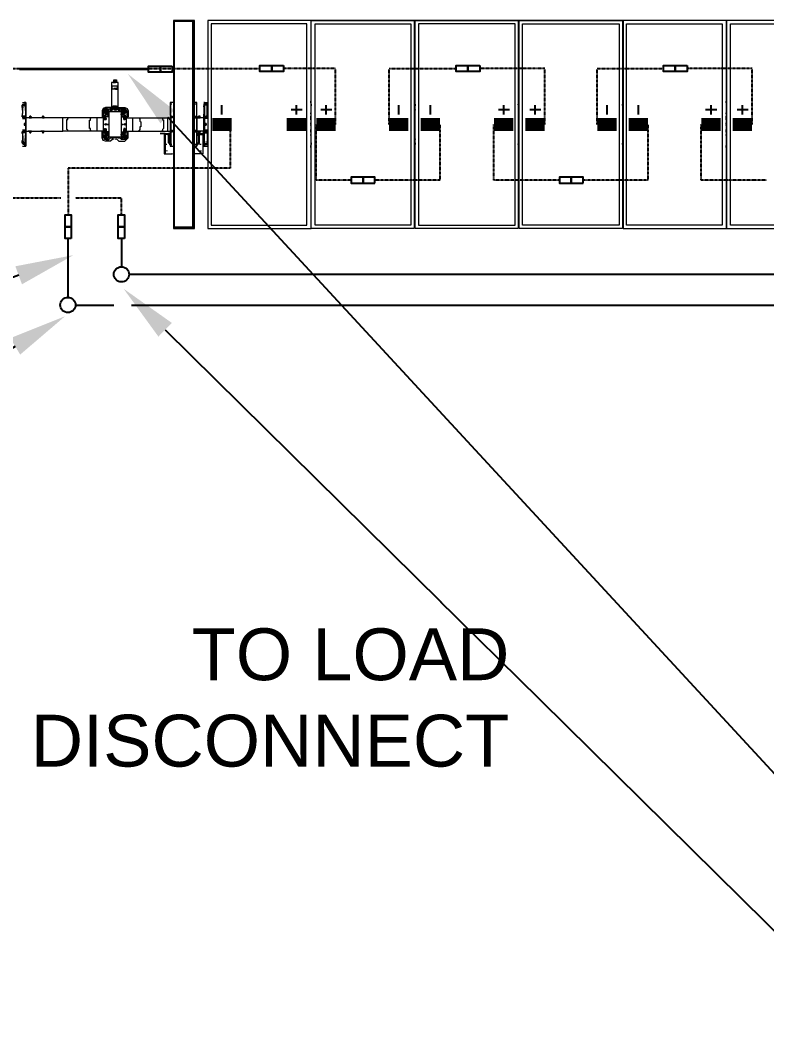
# Model space of a CAD drawing. Header units: feet. Extents: x -12372 to 90117, y -14865 to 4121.
# Drawn here: x 5050.8 to 5338.8, y 2237.3 to 2629.9 of the extents above; entities that cross this region are included whole.
import ezdxf
from ezdxf import colors
from ezdxf.entities.mleader import LeaderData, LeaderLine
from ezdxf.lldxf.tags import DXFTag
from ezdxf.math import Vec2, Vec3

# ---------------------------------------------------------------- set-up
doc = ezdxf.new("R2010")
doc.units = ezdxf.units.FT
doc.header["$MEASUREMENT"] = 0
doc.linetypes.add('HIDDEN', pattern=[0.375, 0.25, -0.125])
for name, color, linetype in [('E-DC HARNESS-NEG', 170, 'DC HARNESS CABLE'), ('E-DC HARNESS-POS', 10, 'DC HARNESS CABLE'), ('E-HARN-COMP', 8, 'Continuous'), ('E-TRNK-CABL-NEG', 6, 'HIDDEN'), ('E-TRUNK-CABLE-POS', 6, 'HIDDEN'), ('G-ANNO-TEXT', 1, 'Continuous'), ('Polarity-Text', 7, 'Continuous')]:
    doc.layers.add(name, color=color, linetype=linetype)
doc.styles.add('NEI-A', font='arial.ttf')
doc.styles.get("Standard").update_dxf_attribs({"font": 'arial.ttf'})
tags = doc.linetypes.add('DC HARNESS CABLE', pattern='A,0.5,-0.2,["DH",Standard,S=0.1,R=0,X=-0.1,Y=-0.05],-0.2', length=0.9).pattern_tags.tags
tags[6] = DXFTag(74, 10)

# ---------------------------------------------------------------- blocks, each defined once
blk = doc.blocks.new('A$Ccdbb2b2c')
at = {"lineweight": 5}
for points in [[(8.128, 0.4133), (9.5696, 0.4133)], [(9.5979, 0.4116), (9.6363, 0.4116), (9.6363, 0.0017), (9.6363, 0.4116), (9.5996, 0.4116)], [(9.7513, 0.24), (9.7513, 0.2383), (9.7513, 0.24), (9.7479, 0.24), (9.7479, 0.2383), (9.7479, 0.29), (9.7613, 0.29), (9.7613, 0.2383), (9.7596, 0.2383), (9.7596, 0.24), (9.7579, 0.24), (9.7579, 0.2383), (9.7513, 0.2383), (9.7513, 0.2367), (9.7529, 0.2367), (9.7529, 0.235), (9.7513, 0.235)], [(9.7563, 0.29), (9.7546, 0.29), (9.7563, 0.29), (9.7563, 0.2917), (9.7563, 0.2933), (9.7563, 0.295), (9.7513, 0.295), (9.7513, 0.2933), (9.7513, 0.29)], [(9.7563, 0.2933), (9.7513, 0.2933)], [(9.7513, 0.2917), (9.7529, 0.2917), (9.7529, 0.29), (9.7546, 0.29), (9.7529, 0.29)], [(9.7529, 0.2917), (9.7546, 0.2917)], [(9.7546, 0.2917), (9.7546, 0.29), (9.7546, 0.2917)], [(9.7579, 0.29), (9.7563, 0.29), (9.7579, 0.29), (9.7563, 0.29), (9.7563, 0.2917), (9.7579, 0.2917)], [(9.7529, 0.2783), (9.7513, 0.2783), (9.7529, 0.2783), (9.7513, 0.2783), (9.7513, 0.2767), (9.7529, 0.2767), (9.7529, 0.2783), (9.7513, 0.2783), (9.7529, 0.2767), (9.7513, 0.2767), (9.7529, 0.2767), (9.7513, 0.2767), (9.7496, 0.2767), (9.7513, 0.2767), (9.7529, 0.2767), (9.7513, 0.2767), (9.7529, 0.2767), (9.7546, 0.2767), (9.7546, 0.2783), (9.7546, 0.2767), (9.7546, 0.2783), (9.7529, 0.2783), (9.7546, 0.2783), (9.7563, 0.2783), (9.7546, 0.2783), (9.7529, 0.2783), (9.7546, 0.2783)], [(9.7513, 0.2783), (9.7513, 0.2767), (9.7513, 0.2783), (9.7496, 0.2783), (9.7513, 0.2783), (9.7496, 0.2767)], [(9.7563, 0.2783), (9.7546, 0.2783), (9.7529, 0.2783), (9.7513, 0.2783), (9.7529, 0.2783), (9.7529, 0.2767), (9.7513, 0.2767), (9.7529, 0.2767)], [(9.7513, 0.2783), (9.7513, 0.2767), (9.7513, 0.2783)], [(8.5397, 0.2517), (8.5413, 0.2517)], [(8.5397, 0.25), (8.5413, 0.25)], [(8.5397, 0.235), (8.5397, 0.2467), (8.5397, 0.2433)], [(8.7446, 0.2517), (8.7463, 0.2517)], [(8.7446, 0.25), (8.7463, 0.25)], [(8.7446, 0.235), (8.7463, 0.2467), (8.7463, 0.2433)], [(8.9513, 0.2517), (8.953, 0.2517)], [(8.9513, 0.25), (8.953, 0.25)], [(8.9513, 0.235), (8.953, 0.2467), (8.953, 0.2433)], [(9.158, 0.2517), (9.1596, 0.2517)], [(9.158, 0.25), (9.1596, 0.25)], [(9.158, 0.2467), (9.158, 0.2433)], [(9.1596, 0.2467), (9.158, 0.235)], [(9.3646, 0.2517), (9.3663, 0.2517)], [(9.3646, 0.25), (9.3663, 0.25)], [(9.3646, 0.235), (9.3646, 0.2467), (9.3646, 0.2433)], [(9.5779, 0.2233), (9.5779, 0.2217), (9.5779, 0.22), (9.5779, 0.2233), (9.5763, 0.2233), (9.5713, 0.2233), (9.5713, 0.245), (9.5713, 0.2467), (9.5763, 0.2467), (9.5763, 0.25), (9.5696, 0.25)], [(9.5713, 0.2467), (9.5696, 0.245)], [(9.5696, 0.235), (9.5713, 0.24), (9.5713, 0.2417), (9.5713, 0.2433), (9.5713, 0.245), (9.5763, 0.245), (9.5763, 0.2233), (9.5763, 0.2217), (9.5779, 0.2217), (9.5763, 0.2217), (9.5763, 0.22), (9.5779, 0.22), (9.5846, 0.22), (9.5846, 0.2217), (9.5863, 0.2217)], [(9.5696, 0.2433), (9.5713, 0.2433), (9.5696, 0.2283)], [(9.5779, 0.245), (9.5763, 0.245), (9.5763, 0.2467), (9.5779, 0.2467)], [(9.5913, 0.1667), (9.5896, 0.1667), (9.5863, 0.17), (9.5863, 0.1867), (9.5796, 0.1867), (9.5796, 0.1483), (9.5946, 0.1483), (9.5963, 0.1483), (9.5963, 0.1633), (9.5913, 0.1633), (9.5913, 0.25), (9.5963, 0.25)], [(9.5913, 0.2217), (9.5913, 0.25), (9.5929, 0.25)], [(9.5929, 0.2467), (9.5946, 0.2467)], [(9.6379, 0.25), (9.6429, 0.25), (9.6446, 0.25), (9.6446, 0.1633), (9.6429, 0.1633), (9.6379, 0.1633), (9.6379, 0.1483)], [(9.6446, 0.2217), (9.6429, 0.2217), (9.6413, 0.2217), (9.6429, 0.2217), (9.6413, 0.2217), (9.6413, 0.2233), (9.6429, 0.2217), (9.6413, 0.2217), (9.6396, 0.2217), (9.6396, 0.22), (9.6413, 0.22), (9.6429, 0.22), (9.6429, 0.2217), (9.6413, 0.2217), (9.6429, 0.2217), (9.6413, 0.2217), (9.6429, 0.2217), (9.6429, 0.25)], [(9.6413, 0.2467), (9.6429, 0.2467)], [(9.9313, 0.25), (9.9313, 0.2417), (9.9313, 0.25)], [(9.9379, 0.25), (9.9329, 0.25), (9.9329, 0.2467), (9.9313, 0.2467)], [(9.9313, 0.22), (9.9313, 0.2217), (9.9313, 0.2233), (9.9313, 0.2217), (9.9313, 0.2233), (9.9379, 0.2233), (9.9363, 0.245), (9.9363, 0.2467), (9.9329, 0.2467), (9.9329, 0.245), (9.9313, 0.245)], [(9.9363, 0.2433), (9.9363, 0.245), (9.9329, 0.245), (9.9313, 0.2233), (9.9379, 0.2233), (9.9396, 0.2233), (9.9379, 0.2233), (9.9379, 0.22), (9.9363, 0.22), (9.9363, 0.2217)], [(9.9379, 0.245), (9.9363, 0.2467)], [(9.9379, 0.2417), (9.9396, 0.2417), (9.9379, 0.2417), (9.9379, 0.2433), (9.9396, 0.2433)], [(9.9379, 0.2433), (9.9379, 0.2283)], [(8.5397, 0.2283), (8.5413, 0.2283)], [(8.7446, 0.2283), (8.7463, 0.2283)], [(8.9513, 0.2283), (8.953, 0.2283)], [(9.158, 0.2283), (9.1596, 0.2283)], [(9.3646, 0.2283), (9.3663, 0.2283)], [(9.5763, 0.2233), (9.5713, 0.2233), (9.5729, 0.2233), (9.5713, 0.2233), (9.5696, 0.2233)], [(9.5713, 0.2217), (9.5713, 0.22), (9.5696, 0.22), (9.5713, 0.2233)], [(9.5779, 0.2417), (9.5779, 0.24), (9.5763, 0.24), (9.5763, 0.2417)], [(9.5779, 0.24), (9.5779, 0.2233), (9.5763, 0.24)], [(9.7513, 0.2383), (9.7479, 0.2383), (9.7479, 0.24), (9.7463, 0.24), (9.7346, 0.24), (9.7296, 0.2383), (9.7279, 0.2333), (9.7279, 0.2233), (9.7296, 0.2233)], [(9.7279, 0.2233), (9.7279, 0.2217), (9.7296, 0.2217)], [(9.7296, 0.22), (9.7296, 0.2333)], [(9.7346, 0.2367), (9.7313, 0.2333)], [(9.7346, 0.19), (9.7329, 0.19), (9.7329, 0.1917), (9.7313, 0.1917), (9.7313, 0.2217), (9.7329, 0.2217), (9.7329, 0.2233), (9.7346, 0.2233)], [(9.7363, 0.2233), (9.7329, 0.2233)], [(9.7396, 0.2267), (9.7363, 0.2267), (9.7363, 0.2233), (9.7396, 0.2233)], [(9.7413, 0.2217), (9.7363, 0.2217), (9.7363, 0.2233), (9.7379, 0.2233)], [(9.7379, 0.2367), (9.7413, 0.2367), (9.7429, 0.2367)], [(9.7429, 0.2267), (9.7413, 0.2267), (9.7413, 0.2233), (9.7396, 0.2233), (9.7396, 0.2267), (9.7413, 0.2267)], [(9.7463, 0.2367), (9.7446, 0.2367), (9.7446, 0.2317), (9.7446, 0.2367), (9.7446, 0.2383), (9.7446, 0.2367), (9.7479, 0.2367), (9.7479, 0.2317)], [(9.7479, 0.2383), (9.7446, 0.2383), (9.7463, 0.2383)], [(9.7513, 0.2367), (9.7479, 0.2367), (9.7479, 0.2383), (9.7496, 0.2383)], [(9.7563, 0.2367), (9.7546, 0.2367), (9.7563, 0.2367), (9.7579, 0.2367), (9.7579, 0.24)], [(9.7546, 0.2367), (9.7546, 0.235), (9.7563, 0.235)], [(9.7579, 0.2383), (9.7596, 0.2383), (9.7596, 0.24)], [(9.7596, 0.2317), (9.7596, 0.2367), (9.7629, 0.2367), (9.7629, 0.2383), (9.7596, 0.2383), (9.7596, 0.2367), (9.7579, 0.2367)], [(9.7613, 0.24), (9.7629, 0.24), (9.7729, 0.24), (9.7779, 0.2383), (9.7796, 0.2333), (9.7796, 0.2233), (9.7796, 0.2217), (9.7779, 0.2217)], [(9.7629, 0.2383), (9.7646, 0.2383), (9.7646, 0.2367), (9.7629, 0.2367), (9.7629, 0.2317), (9.7629, 0.2367)], [(9.7646, 0.2367), (9.7663, 0.2367), (9.7696, 0.2367)], [(9.7679, 0.2233), (9.7729, 0.2233), (9.7729, 0.2267), (9.7679, 0.2267), (9.7663, 0.2267)], [(9.7663, 0.2217), (9.7713, 0.2217), (9.7713, 0.2233), (9.7729, 0.2233), (9.7729, 0.225), (9.7746, 0.225), (9.7746, 0.2233), (9.7713, 0.2233), (9.7746, 0.2233)], [(9.7763, 0.2333), (9.7729, 0.2367)], [(9.7763, 0.2233), (9.7746, 0.2233), (9.7746, 0.2217), (9.7779, 0.2217), (9.7779, 0.1917)], [(9.7779, 0.2333), (9.7779, 0.22), (9.7896, 0.22), (9.8013, 0.22), (9.8463, 0.22), (9.8579, 0.22)], [(9.7796, 0.2233), (9.7779, 0.2233)], [(9.8979, 0.1917), (9.8979, 0.19), (9.8963, 0.19), (9.8963, 0.1917), (9.8946, 0.1917), (9.8979, 0.1917), (9.8946, 0.1917), (9.8946, 0.1933), (9.8579, 0.1933), (9.8579, 0.22), (9.8946, 0.22), (9.8946, 0.2217), (9.8963, 0.2217), (9.8963, 0.2233), (9.8979, 0.2233), (9.8979, 0.2217), (9.8946, 0.2217), (9.8979, 0.2217)], [(9.8979, 0.22), (9.8946, 0.22), (9.8996, 0.22), (9.9196, 0.22), (9.9196, 0.2217), (9.9213, 0.2217), (9.9213, 0.2233), (9.9229, 0.2233), (9.9229, 0.2217), (9.9196, 0.2217), (9.9229, 0.2217)], [(9.9329, 0.24), (9.9313, 0.24), (9.9313, 0.2417), (9.9329, 0.2417)], [(9.9313, 0.2417), (9.9313, 0.24)], [(9.9313, 0.2233), (9.9313, 0.24), (9.9313, 0.2233)], [(9.9363, 0.24), (9.9363, 0.2417)], [(9.9379, 0.235), (9.9379, 0.24)], [(8.5397, 0.2217), (8.5413, 0.2217)], [(8.5397, 0.22), (8.5413, 0.22)], [(8.5397, 0.2183), (8.5413, 0.2183)], [(8.5397, 0.2167), (8.5413, 0.2167)], [(8.5397, 0.2083), (8.5413, 0.2083)], [(8.5397, 0.205), (8.5413, 0.205)], [(8.7463, 0.2217), (8.7446, 0.2217)], [(8.7446, 0.22), (8.7463, 0.22)], [(8.7446, 0.2183), (8.7463, 0.2183)], [(8.7463, 0.2167), (8.7446, 0.2167)], [(8.7446, 0.2083), (8.7463, 0.2083)], [(8.7463, 0.205), (8.7446, 0.205)], [(8.953, 0.2217), (8.9513, 0.2217)], [(8.9513, 0.22), (8.953, 0.22)], [(8.9513, 0.2183), (8.953, 0.2183)], [(8.953, 0.2167), (8.9513, 0.2167)], [(8.9513, 0.2083), (8.953, 0.2083)], [(8.953, 0.205), (8.9513, 0.205)], [(9.1596, 0.2217), (9.158, 0.2217)], [(9.158, 0.22), (9.1596, 0.22)], [(9.158, 0.2183), (9.1596, 0.2183)], [(9.1596, 0.2167), (9.158, 0.2167)], [(9.158, 0.2083), (9.1596, 0.2083)], [(9.1596, 0.205), (9.158, 0.205)], [(9.3646, 0.2217), (9.3663, 0.2217)], [(9.3646, 0.22), (9.3663, 0.22)], [(9.3646, 0.2183), (9.3663, 0.2183)], [(9.3646, 0.2167), (9.3663, 0.2167)], [(9.3646, 0.2083), (9.3663, 0.2083)], [(9.3646, 0.205), (9.3663, 0.205)], [(9.5696, 0.2183), (9.5713, 0.2183), (9.5713, 0.22), (9.5763, 0.22), (9.5779, 0.22)], [(9.5729, 0.2217), (9.5713, 0.2217), (9.5763, 0.2217), (9.5763, 0.22)], [(9.5713, 0.2183), (9.5763, 0.2183), (9.5763, 0.195), (9.5763, 0.1917), (9.5779, 0.1917), (9.5796, 0.1917)], [(9.5779, 0.22), (9.5779, 0.1933), (9.5779, 0.22)], [(9.5846, 0.2217), (9.5879, 0.2217)], [(9.5846, 0.22), (9.5879, 0.22), (9.5846, 0.22)], [(9.5879, 0.22), (9.5846, 0.22)], [(9.5896, 0.2217), (9.5879, 0.2217), (9.5879, 0.22), (9.5913, 0.22), (9.5913, 0.2217), (9.5929, 0.2217), (9.5946, 0.2217), (9.5929, 0.2217), (9.5946, 0.2217), (9.5929, 0.2217), (9.5946, 0.2217), (9.5946, 0.22), (9.5929, 0.22), (9.5913, 0.22), (9.5913, 0.1933), (9.5913, 0.1917), (9.5929, 0.1917)], [(9.6429, 0.22), (9.6429, 0.1933)], [(9.7313, 0.22), (9.7079, 0.22), (9.6613, 0.22), (9.6496, 0.22), (9.6446, 0.22)], [(9.6496, 0.22), (9.6496, 0.1933)], [(9.6613, 0.22), (9.6596, 0.22), (9.6596, 0.2167), (9.6579, 0.215), (9.6579, 0.2133), (9.6579, 0.2117), (9.6579, 0.21), (9.6579, 0.2083), (9.6579, 0.2067), (9.6579, 0.205), (9.6579, 0.2033), (9.6579, 0.2017), (9.6579, 0.2), (9.6579, 0.1983), (9.6596, 0.1967), (9.6596, 0.195), (9.6613, 0.1933)], [(9.7079, 0.22), (9.7063, 0.22), (9.7063, 0.2183), (9.7046, 0.2183), (9.7046, 0.2167), (9.7046, 0.215), (9.7046, 0.2133), (9.7029, 0.2117), (9.7029, 0.21), (9.7029, 0.2083), (9.7029, 0.2067), (9.7029, 0.205), (9.7029, 0.2033), (9.7029, 0.2017), (9.7046, 0.2017), (9.7046, 0.2), (9.7046, 0.1983), (9.7046, 0.1967), (9.7046, 0.195), (9.7063, 0.195), (9.7063, 0.1933), (9.7079, 0.1933)], [(9.7196, 0.22), (9.7196, 0.1933)], [(9.7329, 0.22), (9.7329, 0.2183), (9.7346, 0.2183), (9.7329, 0.2183), (9.7329, 0.2167), (9.7346, 0.2167), (9.7363, 0.2167), (9.7363, 0.2183), (9.7363, 0.2167), (9.7346, 0.2167)], [(9.7363, 0.22), (9.7363, 0.2183), (9.7379, 0.2183), (9.7363, 0.2183), (9.7346, 0.2183), (9.7363, 0.2183), (9.7346, 0.2183), (9.7363, 0.2183), (9.7346, 0.2183)], [(9.7346, 0.2167), (9.7346, 0.2167)], [(9.7346, 0.2067), (9.7363, 0.2067)], [(9.7379, 0.2067), (9.7396, 0.2067), (9.7379, 0.2067)], [(9.7679, 0.2067), (9.7713, 0.2067), (9.7679, 0.2067)], [(9.7713, 0.2217), (9.7746, 0.2217)], [(9.7763, 0.2217), (9.7713, 0.2217)], [(9.7763, 0.2167), (9.7746, 0.2167), (9.7763, 0.2167), (9.7763, 0.2183), (9.7746, 0.2183), (9.7729, 0.2183), (9.7713, 0.2183), (9.7729, 0.2183), (9.7729, 0.22)], [(9.7746, 0.22), (9.7746, 0.2183), (9.7763, 0.2183), (9.7746, 0.2183), (9.7763, 0.2183), (9.7746, 0.2183), (9.7729, 0.2183), (9.7713, 0.2183), (9.7713, 0.22), (9.7746, 0.22), (9.7746, 0.2183), (9.7713, 0.2183), (9.7713, 0.2167), (9.7729, 0.2167), (9.7746, 0.2167), (9.7713, 0.2167), (9.7713, 0.2183)], [(9.7729, 0.2167), (9.7729, 0.2167)], [(9.7729, 0.2067), (9.7746, 0.2067)], [(9.7896, 0.1933), (9.7896, 0.22)], [(9.8013, 0.1933), (9.8029, 0.195), (9.8029, 0.1983), (9.8046, 0.1983), (9.8046, 0.2), (9.8046, 0.2017), (9.8046, 0.2033), (9.8046, 0.205), (9.8046, 0.2067), (9.8046, 0.2083), (9.8046, 0.21), (9.8046, 0.2117), (9.8046, 0.2133), (9.8046, 0.215), (9.8029, 0.215), (9.8029, 0.2167), (9.8029, 0.2183), (9.8029, 0.22), (9.8013, 0.22)], [(9.8463, 0.1933), (9.8479, 0.1933), (9.8479, 0.195), (9.8496, 0.1967), (9.8496, 0.1983), (9.8496, 0.2), (9.8496, 0.2017), (9.8496, 0.2033), (9.8496, 0.205), (9.8496, 0.2067), (9.8496, 0.2083), (9.8496, 0.21), (9.8496, 0.2117), (9.8496, 0.2133), (9.8496, 0.215), (9.8496, 0.2167), (9.8479, 0.2167), (9.8479, 0.2183), (9.8479, 0.22), (9.8463, 0.22)], [(9.8946, 0.22), (9.8996, 0.22)], [(9.8996, 0.2217), (9.8979, 0.2217), (9.8979, 0.22), (9.8996, 0.22), (9.9013, 0.22)], [(9.9196, 0.22), (9.9246, 0.22), (9.9196, 0.22), (9.9229, 0.22), (9.9246, 0.22), (9.9263, 0.22)], [(9.9229, 0.22), (9.9229, 0.2217), (9.9246, 0.2217)], [(9.9246, 0.22), (9.9363, 0.22), (9.9363, 0.2183), (9.9313, 0.2183), (9.9313, 0.22), (9.9313, 0.2183), (9.9329, 0.2183), (9.9313, 0.2183), (9.9313, 0.195), (9.9363, 0.195), (9.9379, 0.195), (9.9363, 0.195), (9.9379, 0.195)], [(9.9313, 0.2217), (9.9313, 0.22), (9.9313, 0.2217)], [(9.9379, 0.2217), (9.9363, 0.2217), (9.9329, 0.2217), (9.9313, 0.2217), (9.9313, 0.22), (9.9329, 0.22)], [(9.9313, 0.1933), (9.9313, 0.22), (9.9313, 0.1933)], [(9.9379, 0.2183), (9.9363, 0.2183)], [(8.5397, 0.195), (8.5413, 0.195)], [(8.5397, 0.1933), (8.5413, 0.1933)], [(8.5397, 0.1917), (8.5413, 0.1917)], [(8.5397, 0.185), (8.5413, 0.185)], [(8.7446, 0.195), (8.7463, 0.195)], [(8.7463, 0.1933), (8.7446, 0.1933)], [(8.7446, 0.1917), (8.7463, 0.1917)], [(8.7463, 0.185), (8.7446, 0.185)], [(8.9513, 0.195), (8.953, 0.195)], [(8.953, 0.1933), (8.9513, 0.1933)], [(8.9513, 0.1917), (8.953, 0.1917)], [(8.953, 0.185), (8.9513, 0.185)], [(9.158, 0.195), (9.1596, 0.195)], [(9.1596, 0.1933), (9.158, 0.1933)], [(9.158, 0.1917), (9.1596, 0.1917)], [(9.1596, 0.185), (9.158, 0.185)], [(9.3646, 0.195), (9.3663, 0.195)], [(9.3646, 0.1933), (9.3663, 0.1933)], [(9.3646, 0.1917), (9.3663, 0.1917)], [(9.3646, 0.185), (9.3663, 0.185)], [(9.5763, 0.195), (9.5763, 0.1917), (9.5713, 0.1917), (9.5713, 0.195), (9.5696, 0.195), (9.5713, 0.195)], [(9.5696, 0.19), (9.5713, 0.19), (9.5696, 0.1933)], [(9.5763, 0.1667), (9.5713, 0.1667), (9.5713, 0.1683), (9.5763, 0.1683), (9.5763, 0.19), (9.5713, 0.19), (9.5713, 0.1683), (9.5696, 0.17), (9.5713, 0.17), (9.5696, 0.185)], [(9.5729, 0.195), (9.5713, 0.195), (9.5763, 0.195), (9.5779, 0.195), (9.5763, 0.195), (9.5779, 0.195)], [(9.5713, 0.1933), (9.5763, 0.1933), (9.5779, 0.1933), (9.5846, 0.1933), (9.5846, 0.1917), (9.5863, 0.1917)], [(9.5763, 0.19), (9.5713, 0.19), (9.5729, 0.19), (9.5713, 0.19)], [(9.5779, 0.19), (9.5763, 0.19), (9.5763, 0.1917), (9.5779, 0.1917)], [(9.5763, 0.1917), (9.5763, 0.1917)], [(9.5763, 0.1733), (9.5779, 0.19), (9.5779, 0.1733)], [(9.5863, 0.185), (9.5879, 0.185), (9.5879, 0.1867), (9.5863, 0.1867), (9.5863, 0.1883), (9.5796, 0.1883), (9.5796, 0.1867), (9.5813, 0.1867), (9.5796, 0.1867), (9.5796, 0.1483)], [(9.5796, 0.1883), (9.5813, 0.1883)], [(9.5879, 0.1933), (9.5846, 0.1933), (9.5879, 0.1933)], [(9.5879, 0.1933), (9.5846, 0.1933)], [(9.5879, 0.1917), (9.5846, 0.1917)], [(9.5913, 0.185), (9.5879, 0.185), (9.5879, 0.17), (9.5863, 0.17), (9.5863, 0.185), (9.5879, 0.1867), (9.5896, 0.1867), (9.5879, 0.1867), (9.5896, 0.1867), (9.5879, 0.1867), (9.5879, 0.1883), (9.5913, 0.1883), (9.5896, 0.1883), (9.5913, 0.1883), (9.5896, 0.1883), (9.5879, 0.1883), (9.5896, 0.1883), (9.5879, 0.1883), (9.5896, 0.1883), (9.5879, 0.1883)], [(9.5863, 0.1867), (9.5879, 0.1867)], [(9.5946, 0.1917), (9.5946, 0.1933), (9.5929, 0.1933), (9.5946, 0.1933), (9.5929, 0.1933), (9.5946, 0.1933), (9.5929, 0.1933), (9.5946, 0.1933), (9.5929, 0.1933), (9.5913, 0.1933), (9.5879, 0.1933), (9.5879, 0.1917), (9.5896, 0.1917)], [(9.5879, 0.1867), (9.5879, 0.1867)], [(9.5879, 0.1867), (9.5896, 0.1867)], [(9.5913, 0.1867), (9.5879, 0.1867), (9.5896, 0.1867)], [(9.5896, 0.1867), (9.5913, 0.1867)], [(9.5896, 0.1867), (9.5896, 0.1867)], [(9.5896, 0.1867), (9.5913, 0.1867)], [(9.5896, 0.1867), (9.5913, 0.1867), (9.5929, 0.1867)], [(9.5896, 0.1867), (9.5913, 0.1867)], [(9.5896, 0.1867), (9.5913, 0.1867)], [(9.5913, 0.1917), (9.5913, 0.1633), (9.5929, 0.1633)], [(9.5913, 0.1867), (9.5929, 0.1867)], [(9.5913, 0.1867), (9.5929, 0.1867)], [(9.5929, 0.1917), (9.5946, 0.1917), (9.5929, 0.1917)], [(9.6396, 0.1933), (9.6413, 0.1933)], [(9.6396, 0.1933), (9.6396, 0.1917)], [(9.6413, 0.1917), (9.6396, 0.1917)], [(9.6563, 0.1867), (9.6546, 0.1867), (9.6546, 0.1883), (9.6479, 0.1883), (9.6479, 0.1867), (9.6546, 0.1867), (9.6546, 0.1483), (9.6396, 0.1483), (9.6413, 0.1483)], [(9.6413, 0.1933), (9.6429, 0.1933)], [(9.6413, 0.1933), (9.6429, 0.1933)], [(9.6413, 0.1933), (9.6429, 0.1933), (9.6413, 0.1933)], [(9.6413, 0.1933), (9.6429, 0.1933)], [(9.6429, 0.1917), (9.6413, 0.1917)], [(9.6429, 0.1917), (9.6429, 0.1933)], [(9.6429, 0.1917), (9.6429, 0.1633)], [(9.7313, 0.1933), (9.7196, 0.1933), (9.7079, 0.1933), (9.6613, 0.1933), (9.6496, 0.1933), (9.6446, 0.1933)], [(9.6479, 0.185), (9.6463, 0.185), (9.6463, 0.1867), (9.6479, 0.1867), (9.6463, 0.1867), (9.6446, 0.1867), (9.6463, 0.1867), (9.6446, 0.1867), (9.6463, 0.1867), (9.6446, 0.1867), (9.6463, 0.1867), (9.6479, 0.1867), (9.6496, 0.1867), (9.6479, 0.1867), (9.6463, 0.1867), (9.6446, 0.1867), (9.6463, 0.1867), (9.6446, 0.1867), (9.6463, 0.1867), (9.6446, 0.1867), (9.6463, 0.1867), (9.6479, 0.1867), (9.6463, 0.1867), (9.6479, 0.1867), (9.6463, 0.1867), (9.6479, 0.1867), (9.6463, 0.1867), (9.6463, 0.1883), (9.6446, 0.1883), (9.6463, 0.1883), (9.6446, 0.1883), (9.6463, 0.1883), (9.6479, 0.1883), (9.6463, 0.1883), (9.6479, 0.1883), (9.6463, 0.1883), (9.6479, 0.1883)], [(9.6446, 0.1883), (9.6463, 0.1883), (9.6446, 0.1883)], [(9.6446, 0.1867), (9.6446, 0.1867)], [(9.6446, 0.1683), (9.6463, 0.1683), (9.6446, 0.1683), (9.6463, 0.17), (9.6463, 0.185), (9.6446, 0.185)], [(9.6463, 0.1867), (9.6463, 0.1867)], [(9.6479, 0.1867), (9.6479, 0.17), (9.6479, 0.1867)], [(9.6546, 0.1883), (9.6563, 0.1883)], [(9.6563, 0.1883), (9.6546, 0.1883), (9.6563, 0.1883)], [(9.6546, 0.1867), (9.6563, 0.1867), (9.6563, 0.1483), (9.6546, 0.1483)], [(9.6563, 0.1883), (9.6629, 0.1883), (9.6563, 0.1883)], [(9.6629, 0.1883), (9.6646, 0.1883)], [(9.6646, 0.1883), (9.6629, 0.1883), (9.6646, 0.1883)], [(9.7513, 0.1783), (9.7463, 0.1733), (9.7346, 0.1733), (9.7279, 0.18), (9.7279, 0.19), (9.7279, 0.1917), (9.7296, 0.1917)], [(9.7279, 0.19), (9.7296, 0.19)], [(9.7296, 0.18), (9.7296, 0.1933)], [(9.7329, 0.195), (9.7329, 0.1967), (9.7346, 0.1983), (9.7363, 0.1983), (9.7363, 0.195), (9.7363, 0.1933), (9.7346, 0.1933), (9.7363, 0.1933), (9.7363, 0.195), (9.7379, 0.195)], [(9.7363, 0.195), (9.7363, 0.1967), (9.7329, 0.1967), (9.7329, 0.195)], [(9.7363, 0.1967), (9.7329, 0.1967)], [(9.7363, 0.195), (9.7346, 0.1967), (9.7346, 0.195), (9.7329, 0.195)], [(9.7363, 0.195), (9.7329, 0.195)], [(9.7329, 0.195), (9.7329, 0.1933), (9.7346, 0.1933)], [(9.7363, 0.1917), (9.7329, 0.1917), (9.7363, 0.1917)], [(9.7363, 0.19), (9.7329, 0.19)], [(9.7413, 0.1917), (9.7363, 0.1917), (9.7363, 0.19), (9.7379, 0.19)], [(9.7396, 0.1867), (9.7363, 0.1867), (9.7363, 0.19), (9.7396, 0.19)], [(9.7429, 0.1867), (9.7413, 0.1867), (9.7413, 0.19), (9.7396, 0.19), (9.7396, 0.1867), (9.7413, 0.1867)], [(9.7579, 0.1783), (9.7629, 0.1733), (9.7729, 0.1733), (9.7779, 0.175), (9.7796, 0.18), (9.7796, 0.19), (9.7779, 0.19)], [(9.7663, 0.1917), (9.7713, 0.1917), (9.7713, 0.19), (9.7729, 0.19), (9.7729, 0.1883), (9.7746, 0.1883), (9.7746, 0.19), (9.7713, 0.19), (9.7746, 0.19)], [(9.7663, 0.1867), (9.7679, 0.1867), (9.7729, 0.1867), (9.7729, 0.19), (9.7679, 0.19)], [(9.7746, 0.1967), (9.7746, 0.1983), (9.7729, 0.1983), (9.7713, 0.1967)], [(9.7746, 0.195), (9.7763, 0.1967), (9.7746, 0.1967), (9.7746, 0.1983), (9.7729, 0.1983), (9.7713, 0.1967), (9.7713, 0.195)], [(9.7713, 0.195), (9.7713, 0.1933), (9.7746, 0.1933)], [(9.7746, 0.1917), (9.7713, 0.1917), (9.7746, 0.1917)], [(9.7729, 0.1917), (9.7713, 0.1917)], [(9.7763, 0.1917), (9.7713, 0.1917)], [(9.7746, 0.1917), (9.7729, 0.1917)], [(9.7796, 0.19), (9.7796, 0.1917), (9.7779, 0.1917), (9.7746, 0.1917), (9.7746, 0.19), (9.7763, 0.19)], [(9.7779, 0.18), (9.7779, 0.1933), (9.8013, 0.1933), (9.8463, 0.1933), (9.8579, 0.1933)], [(9.9229, 0.1917), (9.9196, 0.1917), (9.9229, 0.1917), (9.9229, 0.19), (9.9213, 0.19), (9.9213, 0.1917), (9.9196, 0.1917), (9.9196, 0.1933), (9.8996, 0.1933), (9.8946, 0.1933), (9.8979, 0.1933), (9.8996, 0.1933), (9.9013, 0.1933)], [(9.8996, 0.1933), (9.8946, 0.1933)], [(9.8979, 0.1933), (9.8979, 0.1917), (9.8996, 0.1917)], [(9.9363, 0.1933), (9.9246, 0.1933), (9.9196, 0.1933), (9.9229, 0.1933)], [(9.9246, 0.1933), (9.9196, 0.1933)], [(9.9246, 0.1917), (9.9229, 0.1917), (9.9229, 0.1933), (9.9246, 0.1933), (9.9263, 0.1933)], [(9.9363, 0.195), (9.9363, 0.1917), (9.9329, 0.1917), (9.9313, 0.1917), (9.9313, 0.195), (9.9329, 0.195), (9.9313, 0.195), (9.9313, 0.1917), (9.9313, 0.19), (9.9313, 0.1917), (9.9313, 0.1933), (9.9313, 0.19), (9.9379, 0.19), (9.9396, 0.19), (9.9379, 0.19), (9.9379, 0.1933)], [(9.9313, 0.1933), (9.9329, 0.1933)], [(9.9313, 0.19), (9.9313, 0.1733), (9.9313, 0.19)], [(9.9379, 0.1633), (9.9329, 0.1633), (9.9329, 0.1667), (9.9363, 0.1667), (9.9363, 0.1683), (9.9329, 0.1683), (9.9313, 0.19), (9.9379, 0.19), (9.9363, 0.1683), (9.9379, 0.17), (9.9379, 0.1717), (9.9396, 0.1717)], [(9.9379, 0.185), (9.9379, 0.17), (9.9396, 0.17)], [(8.5397, 0.17), (8.5397, 0.1667), (8.5397, 0.1783)], [(8.5397, 0.1667), (8.5397, 0.1667)], [(8.5397, 0.1633), (8.5413, 0.1633)], [(8.5397, 0.1617), (8.5413, 0.1617)], [(8.7463, 0.17), (8.7463, 0.1667), (8.7446, 0.1783)], [(8.7446, 0.1633), (8.7463, 0.1633)], [(8.7446, 0.1617), (8.7463, 0.1617)], [(8.7463, 0.1667), (8.7463, 0.1667)], [(8.953, 0.17), (8.953, 0.1667), (8.9513, 0.1783)], [(8.9513, 0.1633), (8.953, 0.1633)], [(8.9513, 0.1617), (8.953, 0.1617)], [(8.953, 0.1667), (8.953, 0.1667)], [(9.158, 0.1783), (9.1596, 0.1667)], [(9.158, 0.17), (9.158, 0.1667)], [(9.158, 0.1667), (9.158, 0.1667)], [(9.158, 0.1633), (9.1596, 0.1633)], [(9.158, 0.1617), (9.1596, 0.1617)], [(9.3646, 0.17), (9.3646, 0.1667), (9.3646, 0.1783)], [(9.3646, 0.1667), (9.3646, 0.1667)], [(9.3646, 0.1633), (9.3663, 0.1633)], [(9.3646, 0.1617), (9.3663, 0.1617)], [(9.5696, 0.1783), (9.5713, 0.1733)], [(9.5696, 0.1733), (9.5713, 0.1733), (9.5713, 0.1717), (9.5713, 0.17), (9.5713, 0.1717), (9.5696, 0.1717)], [(9.5779, 0.1683), (9.5763, 0.1683), (9.5763, 0.1667), (9.5763, 0.1633), (9.5696, 0.1633)], [(9.5779, 0.1717), (9.5763, 0.1717), (9.5763, 0.1633), (9.5779, 0.1717), (9.5779, 0.1733), (9.5763, 0.1733), (9.5763, 0.1717)], [(9.5829, 0.1667), (9.5846, 0.1667), (9.5863, 0.1667)], [(9.5896, 0.1683), (9.5913, 0.1683), (9.5896, 0.1683), (9.5879, 0.17), (9.5896, 0.1683), (9.5896, 0.1667)], [(9.5896, 0.1683), (9.5896, 0.1683)], [(9.6446, 0.1683), (9.6446, 0.1683)], [(9.6446, 0.1667), (9.6463, 0.1667)], [(9.6513, 0.1667), (9.6529, 0.1667)], [(9.7313, 0.18), (9.7346, 0.1767), (9.7363, 0.1767)], [(9.7379, 0.1767), (9.7413, 0.1767), (9.7446, 0.18), (9.7463, 0.18)], [(9.7479, 0.18), (9.7446, 0.18), (9.7446, 0.1817), (9.7446, 0.18)], [(9.7479, 0.1817), (9.7479, 0.18), (9.7596, 0.18), (9.7596, 0.1817)], [(9.7529, 0.1783), (9.7529, 0.1767)], [(9.7563, 0.1767), (9.7563, 0.1783)], [(9.7629, 0.18), (9.7629, 0.1817), (9.7629, 0.18), (9.7596, 0.18)], [(9.7713, 0.1767), (9.7663, 0.1767), (9.7629, 0.18), (9.7646, 0.18)], [(9.7763, 0.18), (9.7729, 0.1767), (9.7746, 0.1767)], [(9.9313, 0.1633), (9.9313, 0.1717), (9.9313, 0.1633)], [(9.9313, 0.1683), (9.9329, 0.1683), (9.9329, 0.1667), (9.9313, 0.1667)], [(9.9363, 0.17), (9.9363, 0.1717), (9.9363, 0.1733)], [(9.9379, 0.1783), (9.9379, 0.1733), (9.9396, 0.1733)], [(9.5846, 0.155), (9.5846, 0.1533), (9.5829, 0.1533), (9.5829, 0.155)], [(9.6513, 0.155), (9.6513, 0.1533), (9.6513, 0.155)], [(9.5979, 0.0017), (9.6363, 0.0017)], [(9.6363, 0.0033), (9.5996, 0.0033)]]:
    blk.add_lwpolyline(points, dxfattribs=at)
for points in [[(8.3347, 0.4133), (8.5397, 0.4133), (8.5397, 0), (8.3347, 0)], [(8.3413, 0.4067), (8.3413, 0.0067), (8.5313, 0.0067), (8.5313, 0.4067)], [(8.5397, 0.4133), (8.7446, 0.4133), (8.7446, 0), (8.5397, 0)], [(8.548, 0.4067), (8.548, 0.0067), (8.738, 0.0067), (8.738, 0.4067)], [(8.7463, 0), (8.9513, 0), (8.9513, 0.4133), (8.7463, 0.4133)], [(8.753, 0.0067), (8.9446, 0.0067), (8.9446, 0.4067), (8.753, 0.4067)], [(8.953, 0.4133), (8.953, 0), (9.158, 0), (9.158, 0.4133)], [(9.1513, 0.4067), (9.1513, 0.0067), (8.9596, 0.0067), (8.9596, 0.4067)], [(9.3646, 0.4133), (9.1596, 0.4133), (9.1596, 0), (9.3646, 0)], [(9.1663, 0.0067), (9.3563, 0.0067), (9.3563, 0.4067), (9.1663, 0.4067)], [(9.3646, 0), (9.3646, 0.4133), (9.5696, 0.4133), (9.5696, 0)], [(9.373, 0.0067), (9.373, 0.4067), (9.5629, 0.4067), (9.5629, 0.0067)], [(9.6379, 0.4133), (9.6379, 0), (9.5963, 0), (9.5963, 0.4133)], [(9.5979, 0.4116), (9.5979, 0.0017), (9.5996, 0.0033), (9.5996, 0.4116)], [(9.7596, 0.2833), (9.7496, 0.2833), (9.7496, 0.2767), (9.7596, 0.2767)], [(9.7546, 0.2917), (9.7529, 0.2917), (9.7529, 0.29), (9.7546, 0.29), (9.7529, 0.29), (9.7529, 0.2917)], [(9.7546, 0.2917), (9.7529, 0.2917), (9.7529, 0.29), (9.7546, 0.29), (9.7529, 0.29), (9.7546, 0.29), (9.7563, 0.29), (9.7563, 0.2917)], [(9.7563, 0.2917), (9.7529, 0.2917), (9.7546, 0.2917)], [(9.7496, 0.2783), (9.7496, 0.2767), (9.7513, 0.2783), (9.7513, 0.2767), (9.7513, 0.2783)], [(9.7513, 0.2767), (9.7513, 0.2783)], [(9.5763, 0.2417), (9.5779, 0.2417), (9.5763, 0.25)], [(9.5779, 0.25), (9.5763, 0.25)], [(9.5779, 0.25), (9.5763, 0.25)], [(9.7579, 0.24), (9.7579, 0.2433), (9.7513, 0.2433), (9.7513, 0.24)], [(9.9329, 0.25), (9.9313, 0.25), (9.9329, 0.25), (9.9346, 0.25)], [(9.5713, 0.2417), (9.5696, 0.2417)], [(9.5879, 0.2233), (9.5879, 0.2217), (9.5846, 0.2217), (9.5846, 0.2233)], [(9.5913, 0.22), (9.5929, 0.22), (9.5946, 0.22), (9.5946, 0.2217), (9.5946, 0.2233), (9.5929, 0.2233), (9.5913, 0.2233), (9.5913, 0.2217)], [(9.5929, 0.2233), (9.5913, 0.2217), (9.5929, 0.22), (9.5946, 0.2217)], [(9.5946, 0.2233), (9.5929, 0.2217), (9.5946, 0.2217)], [(9.6413, 0.2233), (9.6396, 0.2217), (9.6413, 0.22), (9.6429, 0.2217)], [(9.6396, 0.22), (9.6413, 0.22), (9.6429, 0.22), (9.6429, 0.2217), (9.6429, 0.2233), (9.6413, 0.2233), (9.6396, 0.2233), (9.6396, 0.2217)], [(9.7396, 0.2383), (9.7346, 0.2383), (9.7313, 0.2333), (9.7346, 0.2283), (9.7396, 0.2283), (9.7413, 0.2333)], [(9.7379, 0.235), (9.7396, 0.235), (9.7396, 0.2333), (9.7396, 0.2317), (9.7379, 0.23), (9.7346, 0.23), (9.7329, 0.2317), (9.7329, 0.2333), (9.7329, 0.235), (9.7346, 0.235), (9.7363, 0.2367), (9.7379, 0.235), (9.7363, 0.235), (9.7346, 0.2333), (9.7363, 0.2317), (9.7379, 0.2317), (9.7379, 0.2333)], [(9.7329, 0.225), (9.7363, 0.225), (9.7363, 0.2233), (9.7329, 0.2233)], [(9.7413, 0.1817), (9.7413, 0.2317), (9.7663, 0.2317), (9.7663, 0.1817)], [(9.7529, 0.24), (9.7529, 0.2417), (9.7546, 0.2417), (9.7546, 0.24)], [(9.7546, 0.2417), (9.7529, 0.2417), (9.7546, 0.24)], [(9.7746, 0.2383), (9.7696, 0.2383), (9.7663, 0.2333), (9.7696, 0.2283), (9.7746, 0.2283), (9.7763, 0.2333)], [(9.7663, 0.2233), (9.7679, 0.2233), (9.7679, 0.2267), (9.7663, 0.2267)], [(9.7729, 0.23), (9.7746, 0.2317), (9.7746, 0.2333), (9.7746, 0.235), (9.7729, 0.235), (9.7713, 0.2367), (9.7713, 0.235), (9.7696, 0.235), (9.7696, 0.2333), (9.7696, 0.2317), (9.7713, 0.23)], [(9.7713, 0.2317), (9.7729, 0.2317), (9.7729, 0.2333), (9.7729, 0.235), (9.7713, 0.235), (9.7696, 0.2333)], [(9.5746, 0.2083), (9.5763, 0.2067), (9.5763, 0.205), (9.5729, 0.205), (9.5729, 0.2067), (9.5729, 0.2083)], [(9.5746, 0.205), (9.5763, 0.2067), (9.5763, 0.2083), (9.5729, 0.2083), (9.5729, 0.2067), (9.5729, 0.205)], [(9.5763, 0.2183), (9.5763, 0.22)], [(9.5863, 0.22), (9.5846, 0.22)], [(9.5896, 0.22), (9.5879, 0.22)], [(9.5946, 0.2217), (9.5929, 0.2217)], [(9.7346, 0.2217), (9.7329, 0.2217)], [(9.7329, 0.2217), (9.7363, 0.2217)], [(9.7329, 0.2217), (9.7363, 0.2217)], [(9.7346, 0.2183), (9.7363, 0.2183), (9.7363, 0.22), (9.7329, 0.22), (9.7329, 0.2183)], [(9.7363, 0.2183), (9.7363, 0.22), (9.7329, 0.22), (9.7329, 0.2183), (9.7346, 0.2183)], [(9.7346, 0.2083), (9.7329, 0.2067), (9.7346, 0.205), (9.7363, 0.2067)], [(9.7346, 0.2083), (9.7329, 0.2067), (9.7346, 0.205), (9.7363, 0.2067)], [(9.7346, 0.2083), (9.7329, 0.2067), (9.7346, 0.205), (9.7363, 0.2067)], [(9.7346, 0.2083), (9.7329, 0.2067), (9.7346, 0.205), (9.7363, 0.2067)], [(9.7379, 0.2217), (9.7363, 0.2217)], [(9.7729, 0.2217), (9.7713, 0.2217)], [(9.7713, 0.2217), (9.7746, 0.2217)], [(9.7729, 0.2083), (9.7713, 0.2067), (9.7729, 0.205), (9.7746, 0.2067)], [(9.7729, 0.2083), (9.7713, 0.2067), (9.7729, 0.205), (9.7746, 0.2067)], [(9.7729, 0.2083), (9.7713, 0.2067), (9.7729, 0.205), (9.7746, 0.2067)], [(9.7729, 0.2083), (9.7713, 0.2067), (9.7729, 0.205), (9.7746, 0.2067)], [(9.7746, 0.22), (9.7729, 0.22), (9.7729, 0.2183), (9.7746, 0.2183)], [(9.7763, 0.2217), (9.7746, 0.2217)], [(9.8963, 0.22), (9.8946, 0.22)], [(9.9213, 0.22), (9.9196, 0.22)], [(9.9346, 0.205), (9.9329, 0.205), (9.9313, 0.2067), (9.9329, 0.2083), (9.9346, 0.2083), (9.9346, 0.2067)], [(9.5779, 0.19), (9.5779, 0.1917), (9.5779, 0.1933)], [(9.5863, 0.1933), (9.5846, 0.1933)], [(9.5846, 0.19), (9.5846, 0.1917), (9.5879, 0.1917), (9.5879, 0.19)], [(9.5896, 0.1933), (9.5879, 0.1933)], [(9.5913, 0.1867), (9.5896, 0.1867)], [(9.5913, 0.1867), (9.5896, 0.1867)], [(9.5929, 0.195), (9.5913, 0.1933), (9.5929, 0.1917), (9.5946, 0.1933)], [(9.5913, 0.1917), (9.5929, 0.1917), (9.5946, 0.1917), (9.5946, 0.1933), (9.5946, 0.195), (9.5929, 0.195), (9.5913, 0.195), (9.5913, 0.1933)], [(9.5946, 0.1933), (9.5929, 0.195), (9.5929, 0.1933)], [(9.6413, 0.195), (9.6396, 0.1933), (9.6413, 0.1917), (9.6429, 0.1933)], [(9.6396, 0.1917), (9.6413, 0.1917), (9.6429, 0.1917), (9.6429, 0.1933), (9.6429, 0.195), (9.6413, 0.195), (9.6396, 0.195), (9.6396, 0.1933)], [(9.6429, 0.1933), (9.6413, 0.1933)], [(9.6429, 0.1933), (9.6413, 0.1933)], [(9.7396, 0.1867), (9.7346, 0.1867), (9.7313, 0.1817), (9.7346, 0.1767), (9.7396, 0.1767), (9.7413, 0.1817)], [(9.7346, 0.195), (9.7329, 0.195)], [(9.7329, 0.195), (9.7346, 0.195), (9.7363, 0.195)], [(9.7363, 0.1933), (9.7363, 0.195), (9.7329, 0.195), (9.7329, 0.1933), (9.7346, 0.1933)], [(9.7346, 0.1917), (9.7329, 0.1917)], [(9.7329, 0.1917), (9.7363, 0.1917), (9.7346, 0.1917)], [(9.7329, 0.1883), (9.7329, 0.19), (9.7363, 0.19), (9.7363, 0.1883)], [(9.7396, 0.1817), (9.7396, 0.1833), (9.7379, 0.1833), (9.7363, 0.185), (9.7346, 0.1833), (9.7329, 0.1833), (9.7329, 0.1817), (9.7329, 0.18), (9.7346, 0.1783), (9.7363, 0.1767), (9.7379, 0.1783), (9.7396, 0.18)], [(9.7363, 0.18), (9.7379, 0.18), (9.7379, 0.1817), (9.7379, 0.1833), (9.7363, 0.1833), (9.7346, 0.1817)], [(9.7379, 0.195), (9.7363, 0.195)], [(9.7379, 0.1917), (9.7363, 0.1917)], [(9.7663, 0.19), (9.7679, 0.19), (9.7679, 0.1867), (9.7663, 0.1867)], [(9.7746, 0.1867), (9.7696, 0.1867), (9.7663, 0.1817), (9.7696, 0.1767), (9.7746, 0.1767), (9.7763, 0.1817)], [(9.7746, 0.1817), (9.7746, 0.18), (9.7729, 0.1783), (9.7713, 0.1767), (9.7713, 0.1783), (9.7696, 0.18), (9.7696, 0.1817), (9.7713, 0.18), (9.7729, 0.18), (9.7729, 0.1817), (9.7729, 0.1833), (9.7713, 0.1833), (9.7713, 0.185), (9.7729, 0.1833), (9.7746, 0.1833)], [(9.7696, 0.1817), (9.7696, 0.1833), (9.7713, 0.1833)], [(9.7746, 0.195), (9.7746, 0.1967), (9.7729, 0.1967), (9.7729, 0.195), (9.7713, 0.195), (9.7713, 0.1967), (9.7746, 0.1967), (9.7746, 0.195), (9.7763, 0.195), (9.7746, 0.195), (9.7763, 0.195), (9.7746, 0.195), (9.7713, 0.195), (9.7713, 0.1933), (9.7746, 0.1933)], [(9.7729, 0.195), (9.7713, 0.195), (9.7729, 0.195), (9.7746, 0.195)], [(9.7729, 0.1917), (9.7713, 0.1917)], [(9.7746, 0.195), (9.7729, 0.195), (9.7729, 0.1933), (9.7746, 0.1933)], [(9.7746, 0.1917), (9.7763, 0.1917)], [(9.8963, 0.1933), (9.8946, 0.1933)], [(9.9213, 0.1933), (9.9196, 0.1933)], [(9.5779, 0.1633), (9.5763, 0.1633)], [(9.5779, 0.1633), (9.5763, 0.1633)], [(9.5946, 0.1667), (9.5929, 0.1667)], [(9.6429, 0.1667), (9.6413, 0.1667)], [(9.6479, 0.17), (9.6446, 0.1667), (9.6446, 0.1683), (9.6463, 0.17)], [(9.9313, 0.1717), (9.9313, 0.1733)], [(9.9329, 0.1633), (9.9346, 0.1633), (9.9329, 0.1633), (9.9313, 0.1633)]]:
    blk.add_lwpolyline(points, close=True, dxfattribs=at)

msp = doc.modelspace()

# ---------------------------------------------------------------- linework, layer by layer
at = {"layer": 'E-DC HARNESS-NEG', "ltscale": 0.5}
for points in [[(5069.14, 2545.69), (5069.14, 2523)], [(5072.08, 2519.96), (5086.85, 2519.96)], [(5093.62, 2519.96), (5733.29, 2519.96)]]:
    msp.add_lwpolyline(points, dxfattribs=at)
at = {"layer": 'E-DC HARNESS-NEG', "linetype": 'Continuous', "flags": 128}
msp.add_lwpolyline([(5069.14, 2423.75, 0, 12, 0), (5069.14, 2450.67, 0, 0, 0), (5069.14, 2517.11, 0, 0, 0)], format="xyseb", dxfattribs=at)
at = {"layer": 'E-DC HARNESS-POS', "ltscale": 0.5}
for points in [[(5089.8, 2545.68), (5089.8, 2534.81)], [(5092.74, 2531.96), (5694.28, 2531.96)]]:
    msp.add_lwpolyline(points, dxfattribs=at)
at = {"layer": 'E-DC HARNESS-POS', "linetype": 'Continuous', "flags": 128}
msp.add_lwpolyline([(5089.8, 2423.75, 0, 12, 0), (5089.8, 2450.67, 0, 0, 0), (5089.8, 2528.92, 0, 0, 0)], format="xyseb", dxfattribs=at)
at = {"layer": 'E-HARN-COMP'}
for points in [[(5104.82, 2612.26), (5104.82, 2609.93), (5100.25, 2609.93), (5100.25, 2612.26)], [(5109.38, 2612.26), (5109.38, 2609.93), (5104.82, 2609.93), (5104.82, 2612.26)], [(5147.83, 2612.43), (5147.83, 2610.1), (5143.27, 2610.1), (5143.27, 2612.43)], [(5152.4, 2612.43), (5152.4, 2610.1), (5147.83, 2610.1), (5147.83, 2612.43)], [(5223.54, 2612.43), (5223.54, 2610.1), (5218.97, 2610.1), (5218.97, 2612.43)], [(5228.1, 2612.43), (5228.1, 2610.1), (5223.54, 2610.1), (5223.54, 2612.43)], [(5303.54, 2612.43), (5303.54, 2610.1), (5298.97, 2610.1), (5298.97, 2612.43)], [(5308.1, 2612.43), (5308.1, 2610.1), (5303.54, 2610.1), (5303.54, 2612.43)], [(5183.07, 2567.03), (5183.07, 2569.36), (5178.51, 2569.36), (5178.51, 2567.03)], [(5187.64, 2567.03), (5187.64, 2569.36), (5183.07, 2569.36), (5183.07, 2567.03)], [(5263.39, 2567.03), (5263.39, 2569.36), (5258.82, 2569.36), (5258.82, 2567.03)], [(5267.95, 2567.03), (5267.95, 2569.36), (5263.39, 2569.36), (5263.39, 2567.03)], [(5070.35, 2550.26), (5068.02, 2550.26), (5068.02, 2554.82), (5070.35, 2554.82)], [(5090.92, 2550.24), (5088.59, 2550.24), (5088.59, 2554.81), (5090.92, 2554.81)], [(5070.35, 2545.69), (5068.02, 2545.69), (5068.02, 2550.26), (5070.35, 2550.26)], [(5090.92, 2545.68), (5088.59, 2545.68), (5088.59, 2550.24), (5090.92, 2550.24)]]:
    msp.add_lwpolyline(points, close=True, dxfattribs=at)
at = {"layer": 'E-HARN-COMP', "const_width": 5}
for points in [[(5132.29, 2589.73), (5124.83, 2589.73)], [(5153.6, 2589.73), (5161.06, 2589.73)], [(5172.47, 2589.73), (5165.01, 2589.73)], [(5193.12, 2589.73), (5200.57, 2589.73)], [(5212.71, 2589.73), (5205.25, 2589.73)], [(5233.58, 2589.73), (5241.04, 2589.73)], [(5253.18, 2589.73), (5245.72, 2589.73)], [(5273.43, 2589.73), (5280.88, 2589.73)], [(5293.02, 2589.73), (5285.57, 2589.73)], [(5313.58, 2589.73), (5321.04, 2589.73)], [(5333.18, 2589.73), (5325.72, 2589.73)]]:
    msp.add_lwpolyline(points, dxfattribs=at)
at = {"layer": 'E-HARN-COMP'}
for centre in [(5089.8, 2531.86), (5069.14, 2520.05)]:
    msp.add_circle(centre, 2.94, dxfattribs=at)
at = {"layer": 'E-TRNK-CABL-NEG', "ltscale": 0.1}
for points in [[(5037.73, 2589.73), (5037.73, 2611.26), (5143.27, 2611.26)], [(5193.12, 2589.73), (5193.12, 2611.26), (5218.97, 2611.26)], [(5273.43, 2589.73), (5273.43, 2611.26), (5298.97, 2611.26)], [(5131.78, 2589.73), (5131.78, 2572.79), (5069.19, 2572.79), (5069.19, 2554.82)], [(5212.71, 2589.73), (5212.71, 2568.19), (5187.64, 2568.19)], [(5293.01, 2589.73), (5293.01, 2568.19), (5267.94, 2568.19)]]:
    msp.add_lwpolyline(points, dxfattribs=at)
at = {"layer": 'E-TRNK-CABL-NEG', "color": 7, "linetype": 'Continuous', "ltscale": 0.1, "const_width": 1}
msp.add_lwpolyline([(5050.42, 2611.09), (5100.25, 2611.09)], dxfattribs=at)
at = {"layer": 'E-TRNK-CABL-NEG', "linetype": 'Continuous', "ltscale": 0.1}
msp.add_lwpolyline([(5069.19, 2550.26), (5069.19, 2550.26)], dxfattribs=at)
at = {"layer": 'E-TRUNK-CABLE-POS', "ltscale": 0.1}
for points in [[(5172.47, 2589.73), (5172.47, 2611.26), (5152.4, 2611.26)], [(5253.17, 2589.73), (5253.17, 2611.26), (5228.1, 2611.26)], [(5333.17, 2589.73), (5333.17, 2611.26), (5308.1, 2611.26)], [(4997.93, 2589.73), (4997.93, 2561.45), (5066.53, 2561.45)], [(5178.51, 2568.19), (5164.95, 2568.19), (5164.95, 2589.73)], [(5258.82, 2568.19), (5233.58, 2568.19), (5233.58, 2589.73)], [(5338.82, 2568.19), (5313.58, 2568.19), (5313.58, 2589.73)], [(5072.03, 2561.45), (5089.75, 2561.45), (5089.75, 2554.81)]]:
    msp.add_lwpolyline(points, dxfattribs=at)
at = {"layer": 'E-TRUNK-CABLE-POS', "linetype": 'Continuous', "ltscale": 0.1}
for points in [[(5069.83, 2550.26), (5069.83, 2550.26)], [(5089.75, 2550.24), (5089.75, 2550.24)]]:
    msp.add_lwpolyline(points, dxfattribs=at)
at = {"layer": 'Polarity-Text'}
for p, q in [((5128.48, 2597.19), (5128.48, 2593.57)), ((5159.57, 2595.38), (5155.29, 2595.38)), ((5157.29, 2597.19), (5157.29, 2593.57)), ((5170.98, 2595.38), (5166.7, 2595.38)), ((5168.7, 2597.19), (5168.7, 2593.57)), ((5196.77, 2597.19), (5196.77, 2593.57)), ((5208.9, 2597.19), (5208.9, 2593.57)), ((5239.55, 2595.38), (5235.27, 2595.38)), ((5237.27, 2597.19), (5237.27, 2593.57)), ((5251.69, 2595.38), (5247.42, 2595.38)), ((5249.41, 2597.19), (5249.41, 2593.57)), ((5277.08, 2597.19), (5277.08, 2593.57)), ((5289.22, 2597.19), (5289.22, 2593.57)), ((5319.55, 2595.38), (5315.27, 2595.38)), ((5317.27, 2597.19), (5317.27, 2593.57)), ((5331.69, 2595.38), (5327.42, 2595.38)), ((5329.41, 2597.19), (5329.41, 2593.57))]:
    msp.add_line(p, q, dxfattribs=at)

# ---------------------------------------------------------------- block references
at = {"xscale": -194.318304, "yscale": 194.318304, "zscale": 194.318304}
msp.add_blockref('A$Ccdbb2b2c', (6982.71, 2549.57), dxfattribs=at)

# ---------------------------------------------------------------- texts
at = {"layer": 'G-ANNO-TEXT', "insert": (5239.51, 2341.63, -22.9), "char_height": 20, "width": 320.0701, "attachment_point": 9, "style": 'NEI-A', "bg_fill": 3, "box_fill_scale": 1.5, "bg_fill_color": 256, "bg_fill_transparency": 0}
msp.add_mtext('TO LOAD \\PBREAK DISCONNECT', dxfattribs=at)

# ---------------------------------------------------------------- next in the draw order: leaders
at = {"layer": 'G-ANNO-TEXT'}
ml = msp.add_multileader_mtext('Standard', dxfattribs=at)
ml.set_content('(+) SHORT BLA HARNESS', color=256, style='NEI-A')
ml.set_leader_properties()
ml.build(insert=Vec2(0, 0))
ml.multileader.update_dxf_attribs({"dogleg_length": 0.36, "arrow_head_size": 22.51})
ctx = ml.context
ctx.base_point, ctx.char_height, ctx.arrow_head_size, ctx.landing_gap_size, ctx.plane_origin = Vec3(5412.25, 2254.36, -22.9), 20, 22.51, 23.05, Vec3(12648.14, -2985.44, -22.9)
notes = []
notes.append((ctx, [(0, (1, 1, 0), (5366.15, 2254.36, -22.9), (1, 0), 46.1, [(1, [(5090.65, 2526.29, -22.9)], 0, [])])]))
ctx.mtext.insert, ctx.mtext.width, ctx.mtext.flow_direction = Vec3(5435.3, 2267.3, -22.9), 358.4106, 5
ctx.mtext.has_bg_fill, ctx.mtext.bg_color, ctx.mtext.bg_scale_factor, ctx.mtext.bg_transparency, ctx.mtext.use_window_bg_color = 1, -1073741824, 1.5, 0, 1
ml = msp.add_multileader_mtext('Standard', dxfattribs=at)
ml.set_content('(TYP.) BLA DROPS', color=256, style='NEI-A')
ml.set_leader_properties()
ml.build(insert=Vec2(0, 0))
ml.multileader.update_dxf_attribs({"dogleg_length": 0.36, "arrow_head_size": 22.51})
ctx = ml.context
ctx.base_point, ctx.char_height, ctx.arrow_head_size, ctx.landing_gap_size, ctx.plane_origin = Vec3(4569.54, 2418.27, -22.9), 20, 22.51, 23.05, Vec3(12592.82, -3113, -22.9)
ctx.text_align_type = 2
notes.append((ctx, [(1, (1, 1, 0), (4906.99, 2418.27, -22.9), (-1, 0), 46.1, [(1, [(5068.07, 2515.72, -22.9)], 0, [])])]))
ctx.mtext.insert, ctx.mtext.width, ctx.mtext.alignment, ctx.mtext.flow_direction = Vec3(4837.84, 2431.21, -22.9), 247.1441, 3, 5
ctx.mtext.has_bg_fill, ctx.mtext.bg_color, ctx.mtext.bg_scale_factor, ctx.mtext.bg_transparency, ctx.mtext.use_window_bg_color = 1, -1073741824, 1.5, 0, 1
for ctx, leaders in notes:
    for number, flags, end, landing, length, lines in leaders:
        leader = LeaderData()
        leader.index, (leader.has_last_leader_line, leader.has_dogleg_vector, leader.attachment_direction) = number, flags
        leader.last_leader_point, leader.dogleg_vector, leader.dogleg_length = Vec3(end), Vec3(landing), length
        for number, points, colour, breaks in lines:
            line = LeaderLine()
            line.index, line.vertices, line.color, line.breaks = number, Vec3.list(points), colors.encode_raw_color(colour), breaks
            leader.lines.append(line)
        ctx.leaders.append(leader)

# ---------------------------------------------------------------- next in the draw order: leaders
ml = msp.add_multileader_mtext('Standard', dxfattribs=at)
ml.set_content('MOTOR GAP STRING JUMPER', color=256, style='NEI-A')
ml.set_leader_properties()
ml.build(insert=Vec2(0, 0))
ml.multileader.update_dxf_attribs({"dogleg_length": 0.36, "arrow_head_size": 22.51})
ctx = ml.context
ctx.base_point, ctx.char_height, ctx.arrow_head_size, ctx.landing_gap_size, ctx.plane_origin = Vec3(5409.63, 2315.64, -22.9), 20, 22.51, 23.05, Vec3(12736.78, -2992.56, -22.9)
notes = []
notes.append((ctx, [(0, (1, 1, 0), (5363.53, 2315.64, -22.9), (1, 0), 46.1, [(0, [(5092.28, 2609.21, -22.9)], 0, [])])]))
ctx.mtext.insert, ctx.mtext.width, ctx.mtext.flow_direction = Vec3(5432.68, 2325.81, -22.9), 406.5438, 5
ctx.mtext.has_bg_fill, ctx.mtext.bg_color, ctx.mtext.bg_scale_factor, ctx.mtext.bg_transparency, ctx.mtext.use_window_bg_color = 1, -1073741824, 1.5, 0, 1
ml = msp.add_multileader_mtext('Standard', dxfattribs=at)
ml.set_content('(-) SHORT BLA HARNESS', color=256, style='NEI-A')
ml.set_leader_properties()
ml.build(insert=Vec2(0, 0))
ml.multileader.update_dxf_attribs({"dogleg_length": 0.36, "arrow_head_size": 22.51})
ctx = ml.context
ctx.base_point, ctx.char_height, ctx.arrow_head_size, ctx.landing_gap_size, ctx.plane_origin = Vec3(4487.87, 2481.31, -22.9), 20, 22.51, 23.05, Vec3(12618.02, -3147.01, -22.9)
ctx.text_align_type = 2
notes.append((ctx, [(1, (1, 1, 0), (4913.8, 2481.31, -22.9), (-1, 0), 46.1, [(1, [(5071.26, 2539.28, -22.9)], 0, [])])]))
ctx.mtext.insert, ctx.mtext.width, ctx.mtext.alignment, ctx.mtext.flow_direction = Vec3(4844.65, 2494.25, -22.9), 337.1766, 3, 5
ctx.mtext.has_bg_fill, ctx.mtext.bg_color, ctx.mtext.bg_scale_factor, ctx.mtext.bg_transparency, ctx.mtext.use_window_bg_color = 1, -1073741824, 1.5, 0, 1
for ctx, leaders in notes:
    for number, flags, end, landing, length, lines in leaders:
        leader = LeaderData()
        leader.index, (leader.has_last_leader_line, leader.has_dogleg_vector, leader.attachment_direction) = number, flags
        leader.last_leader_point, leader.dogleg_vector, leader.dogleg_length = Vec3(end), Vec3(landing), length
        for number, points, colour, breaks in lines:
            line = LeaderLine()
            line.index, line.vertices, line.color, line.breaks = number, Vec3.list(points), colors.encode_raw_color(colour), breaks
            leader.lines.append(line)
        ctx.leaders.append(leader)

doc.saveas('drawing.dxf')
